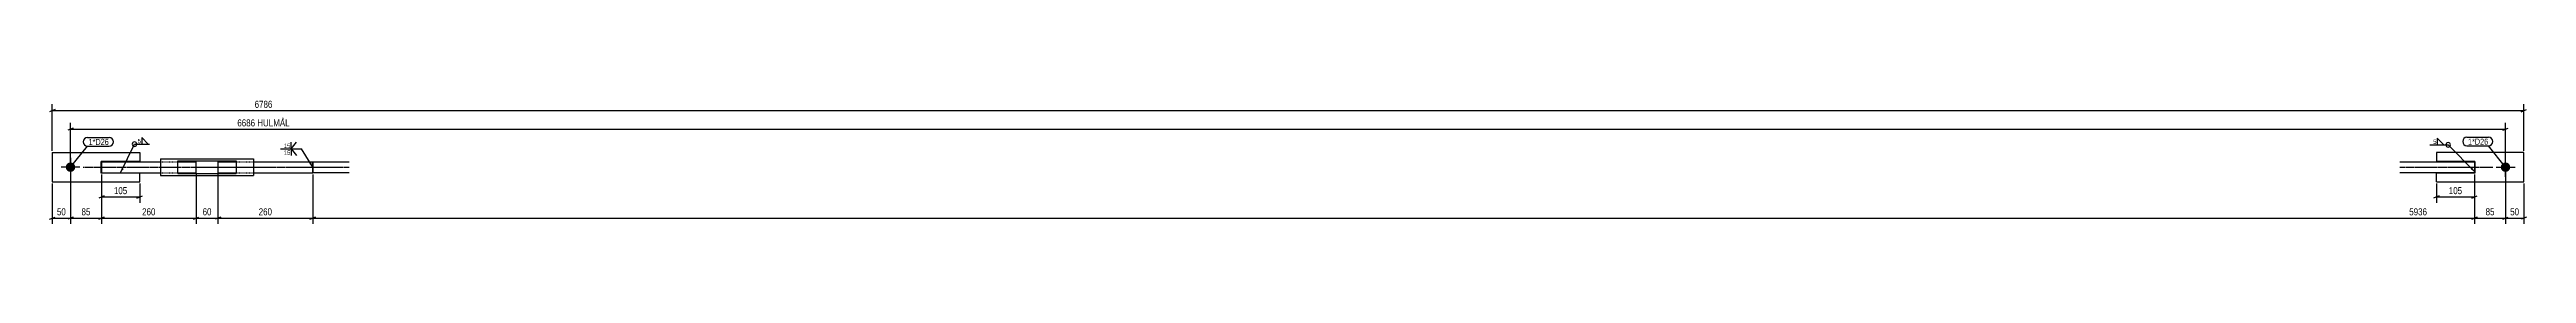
# Model space of a CAD drawing. Header units: millimetres. Extents: x 12 to 19905, y 12 to 354.
# Drawn here: x 13104 to 19905, y 12 to 354 of the extents above; entities that cross this region are included whole.
import ezdxf

# ---------------------------------------------------------------- set-up
doc = ezdxf.new("R2010")
doc.units = ezdxf.units.MM
doc.linetypes.add('DXK_LINE_DOT2', pattern=[3.9198, 1.9599, -1.9599])
doc.linetypes.add('DXK_LINE_DOT3', pattern=[5.9187, 2.979, -0.9799, 0.9799, -0.9799])
for name, color, linetype in [('MÅLSÆTNING', 7, 'Continuous'), ('STÅL', 7, 'Continuous'), ('TEKST', 7, 'Continuous')]:
    doc.layers.add(name, color=color, linetype=linetype)
doc.styles.add('Arial Narrow', font='ARIALN.TTF', dxfattribs={"height": 0.2})

msp = doc.modelspace()

# ---------------------------------------------------------------- hatches: boundary and pattern name
at = {"layer": 'STÅL', "linetype": 'Continuous'}
for points in [[(13161.6, 154.4, -1), (13161.6, 180.4, -1)], [(19847.4, 180.4, -1), (19847.4, 154.4, -1)]]:
    msp.add_hatch(color=96, dxfattribs=at).paths.add_polyline_path(points)
at = {"layer": 'TEKST', "linetype": 'Continuous'}
for points in [[(13307.4, 162.3), (13299.1, 152.4), (13301.8, 165)], [(13822.8, 179.7), (13826.6, 167.4), (13817.4, 176.5)], [(19756.8, 165.5), (19763.4, 154.4), (19752.4, 161.1)]]:
    msp.add_hatch(color=3, dxfattribs=at).paths.add_polyline_path(points)

# ---------------------------------------------------------------- linework, layer by layer
at = {"layer": 'MÅLSÆTNING', "color": 7, "linetype": 'Continuous'}
for p, q in [((13119.1, 325.2), (13104.1, 319.2)), ((13111.6, 212.4), (13111.6, 340)), ((13111.6, 322.2), (19897.4, 322.2)), ((13169.1, 274.4), (13154.1, 268.4)), ((13161.6, 172.4), (13161.6, 289.1)), ((19839.9, 268.4), (19854.9, 274.4)), ((19847.4, 172.4), (19847.4, 289.1)), ((19889.9, 319.2), (19904.9, 325.2)), ((19897.4, 212.4), (19897.4, 340)), ((13161.6, 271.4), (19847.4, 271.4)), ((13161.6, 162.4), (13161.6, 12)), ((13246.6, 147.4), (13246.6, 12)), ((13246.6, 147.4), (13246.6, 12)), ((13506.6, 147.4), (13506.6, 12)), ((13566.6, 147.4), (13566.6, 12)), ((13566.6, 147.4), (13566.6, 12)), ((13826.6, 147.4), (13826.6, 12)), ((13826.6, 147.4), (13826.6, 12)), ((19762.4, 147.4), (19762.4, 70)), ((19847.4, 162.4), (19847.4, 12)), ((13111.6, 122.4), (13111.6, 12)), ((19664.9, 89), (19649.9, 83)), ((19657.4, 122.4), (19657.4, 70)), ((19657.4, 86), (19762.4, 86)), ((19754.9, 83), (19769.9, 89)), ((19897.4, 122.4), (19897.4, 12)), ((13104.1, 25), (13119.1, 31)), ((13169.1, 31), (13154.1, 25)), ((13161.6, 28), (13246.6, 28)), ((13254.1, 31), (13239.1, 25)), ((13239.1, 25), (13254.1, 31)), ((13499.1, 25), (13514.1, 31)), ((13506.6, 28), (13566.6, 28)), ((13574.1, 31), (13559.1, 25)), ((13574.1, 31), (13559.1, 25)), ((13566.6, 28), (13826.6, 28)), ((13819.1, 25), (13834.1, 31)), ((13834.1, 31), (13819.1, 25)), ((19769.9, 31), (19754.9, 25)), ((19839.9, 25), (19854.9, 31)), ((19847.4, 28), (19897.4, 28)), ((19904.9, 31), (19889.9, 25))]:
    msp.add_line(p, q, dxfattribs=at)
at = {"layer": 'STÅL', "color": 2, "linetype": 'Continuous'}
for p, q in [((13111.6, 207.4), (13111.6, 127.4)), ((13111.6, 207.4), (13351.6, 207.4)), ((13351.6, 207.4), (13351.6, 183.4)), ((19897.4, 207.4), (19657.4, 207.4)), ((19657.4, 207.4), (19657.4, 183.4)), ((19897.4, 127.4), (19897.4, 207.4)), ((13245.6, 151.4), (13245.6, 183.4)), ((13351.6, 183.4), (13245.6, 183.4)), ((13351.6, 151.4), (13245.6, 151.4)), ((13246.6, 182.4), (13409.1, 182.4)), ((13246.6, 182.4), (13246.6, 167.4)), ((13246.6, 167.4), (13246.6, 152.4)), ((13246.6, 152.4), (13409.1, 152.4)), ((13351.6, 127.4), (13351.6, 151.4)), ((13409.1, 189.9), (13664.1, 189.9)), ((13409.1, 189.9), (13409.1, 147.9)), ((13409.1, 147.9), (13409.1, 144.9)), ((13409.1, 144.9), (13664.1, 144.9)), ((13456.6, 184.9), (13616.6, 184.9)), ((13456.6, 149.9), (13456.6, 184.9)), ((13456.6, 182.4), (13506.6, 182.4)), ((13456.6, 152.4), (13506.6, 152.4)), ((13456.6, 149.9), (13616.6, 149.9)), ((13506.6, 152.4), (13506.6, 182.4)), ((13566.6, 182.4), (13616.6, 182.4)), ((13566.6, 182.4), (13566.6, 159.9)), ((13566.6, 159.9), (13566.6, 152.4)), ((13566.6, 152.4), (13616.6, 152.4)), ((13616.6, 184.9), (13616.6, 149.9)), ((13664.1, 189.9), (13664.1, 144.9)), ((13664.1, 182.4), (13826.6, 182.4)), ((13664.1, 152.4), (13826.6, 152.4)), ((13826.6, 182.4), (13826.6, 180.4)), ((13826.6, 182.4), (13926.6, 182.4)), ((13826.6, 154.4), (13826.6, 182.4)), ((13826.6, 180.4), (13826.6, 152.4)), ((13826.6, 152.4), (13826.6, 154.4)), ((13926.6, 152.4), (13826.6, 152.4)), ((19557.4, 182.4), (19762.4, 182.4)), ((19762.4, 152.4), (19557.4, 152.4)), ((19763.4, 183.4), (19657.4, 183.4)), ((19763.4, 151.4), (19657.4, 151.4)), ((19657.4, 127.4), (19657.4, 151.4)), ((19762.4, 182.4), (19762.4, 152.4)), ((19763.4, 183.4), (19763.4, 151.4)), ((13111.6, 127.4), (13351.6, 127.4)), ((19657.4, 127.4), (19897.4, 127.4))]:
    msp.add_line(p, q, dxfattribs=at)
at = {"layer": 'STÅL', "color": 96, "linetype": 'Continuous'}
for p, q in [((13187.6, 167.4), (13135.6, 167.4)), ((13161.6, 193.4), (13161.6, 141.4)), ((19821.4, 167.4), (19873.4, 167.4)), ((19847.4, 141.4), (19847.4, 193.4))]:
    msp.add_line(p, q, dxfattribs=at)
at = {"layer": 'STÅL', "color": 7, "linetype": 'DXK_LINE_DOT3'}
for p, q in [((13196.6, 167.4), (13556.6, 167.4)), ((13516.6, 167.4), (13876.6, 167.4)), ((13556.6, 167.4), (13714.1, 167.4)), ((13776.6, 167.4), (13926.6, 167.4)), ((19557.4, 167.4), (19812.4, 167.4))]:
    msp.add_line(p, q, dxfattribs=at)
at = {"layer": 'STÅL', "color": 7, "linetype": 'DXK_LINE_DOT2'}
for p, q in [((13409.1, 182.4), (13456.6, 182.4)), ((13409.1, 152.4), (13456.6, 152.4)), ((13616.6, 182.4), (13664.1, 182.4)), ((13616.6, 182.4), (13664.1, 182.4)), ((13616.6, 152.4), (13664.1, 152.4)), ((13616.6, 152.4), (13664.1, 152.4))]:
    msp.add_line(p, q, dxfattribs=at)

# ---------------------------------------------------------------- wipeouts: each hides what was drawn before it
at = {"color": 0}
msp.add_wipeout([(13763.5, 219.1), (13763.5, 233.6), (13746.2, 233.6), (13746.2, 219.1)], dxfattribs=at).dxf.layer = 'TEKST'

# ---------------------------------------------------------------- next in the draw order: linework, layer by layer
at = {"layer": 'TEKST', "color": 3, "linetype": 'Continuous'}
for q in [(13782.1, 235.5), (13767.8, 235.5)]:
    msp.add_line((13767.8, 217.6), q, dxfattribs=at)

# ---------------------------------------------------------------- next in the draw order: wipeouts: each hides what was drawn before it
at = {"color": 0}
for points, layer in [([(13719.9, 326), (13719.9, 354), (13663.2, 354), (13663.2, 326)], 'MÅLSÆTNING'), ([(19732.1, 89.7), (19732.1, 117.7), (19687.6, 117.7), (19687.6, 89.7)], 'MÅLSÆTNING'), ([(13552.8, 31.8), (13552.8, 59.8), (13520.4, 59.8), (13520.4, 31.8)], 'MÅLSÆTNING'), ([(13718.9, 31.8), (13718.9, 59.8), (13674.3, 59.8), (13674.3, 31.8)], 'MÅLSÆTNING'), ([(19888.5, 31.8), (19888.5, 59.8), (19856.2, 59.8), (19856.2, 31.8)], 'MÅLSÆTNING'), ([(13264.7, 228.2), (13264.7, 245.7), (13211.4, 245.7), (13211.4, 228.2)], 'TEKST'), ([(13354.6, 232), (13354.6, 246.5), (13345, 246.5), (13345, 232)], 'TEKST'), ([(19657.3, 230.2), (19657.3, 244.7), (19647.7, 244.7), (19647.7, 230.2)], 'TEKST')]:
    msp.add_wipeout(points, dxfattribs=at).dxf.layer = layer

# ---------------------------------------------------------------- next in the draw order: linework, layer by layer
at = {"layer": 'MÅLSÆTNING', "color": 7, "linetype": 'Continuous'}
for p, q in [((13506.6, 147.4), (13506.6, 12)), ((19762.4, 147.4), (19762.4, 12)), ((19847.4, 162.4), (19847.4, 12)), ((13246.6, 28), (13506.6, 28)), ((13499.1, 25), (13514.1, 31)), ((19762.4, 28), (19847.4, 28)), ((19839.9, 25), (19854.9, 31))]:
    msp.add_line(p, q, dxfattribs=at)
at = {"layer": 'TEKST', "color": 3, "linetype": 'Continuous'}
for p, q in [((13299.1, 152.4), (13337.3, 230.5)), ((13337.3, 230.5), (13378.6, 230.5)), ((13375.1, 230.5), (13357.2, 248.4)), ((13357.2, 248.4), (13357.2, 230.5)), ((13357.2, 230.5), (13375.1, 230.5)), ((19639.9, 228.7), (19690, 228.7)), ((19677.7, 228.7), (19659.9, 246.6)), ((19659.9, 246.6), (19659.9, 228.7)), ((19659.9, 228.7), (19677.7, 228.7)), ((19763.4, 154.4), (19690, 228.7))]:
    msp.add_line(p, q, dxfattribs=at)
for centre, start, end in [((13337.3, 230.5), 90, 270), ((13337.3, 230.5), 270, 90), ((19690, 228.7), 90, 270), ((19690, 228.7), 270, 90)]:
    msp.add_arc(centre, 6.25, start, end, dxfattribs=at)

# ---------------------------------------------------------------- next in the draw order: texts
at = {"layer": 'MÅLSÆTNING', "color": 3, "style": 'Arial Narrow'}
for s, p in [('6786', (13667.2, 330)), ('105', (19691.6, 93.7)), ('60', (13524.4, 35.8)), ('260', (13678.3, 35.8)), ('50', (19860.2, 35.8))]:
    msp.add_text(s, height=19.09, dxfattribs=at).set_placement(p)
at = {"layer": 'TEKST', "color": 3, "style": 'Arial Narrow'}
for p in [(13346, 233), (19648.7, 231.2)]:
    msp.add_text('5', height=11.9, dxfattribs=at).set_placement(p)

# ---------------------------------------------------------------- next in the draw order: wipeouts: each hides what was drawn before it
at = {"color": 0}
msp.add_wipeout([(13264.7, 228.2), (13264.7, 245.7), (13211.4, 245.7), (13211.4, 228.2)], dxfattribs=at).dxf.layer = 'TEKST'
at = {"color": 0, "linetype": 'Continuous'}
msp.add_wipeout([(13763.5, 200.3), (13763.5, 214.8), (13746.2, 214.8), (13746.2, 200.3)], dxfattribs=at).dxf.layer = 'TEKST'

# ---------------------------------------------------------------- next in the draw order: linework, layer by layer
at = {"layer": 'TEKST', "color": 7, "linetype": 'Continuous'}
for p, q in [((13161.6, 167.4), (13208.4, 225.2)), ((13208.4, 248.7), (13267.7, 248.7)), ((13208.4, 225.2), (13267.7, 225.2))]:
    msp.add_line(p, q, dxfattribs=at)
at = {"layer": 'TEKST', "color": 3, "linetype": 'Continuous'}
for p, q in [((13738.5, 217.6), (13796.2, 217.6)), ((13767.8, 217.6), (13782.1, 199.7)), ((13767.8, 217.6), (13767.8, 199.7)), ((13826.6, 167.4), (13796.2, 217.6))]:
    msp.add_line(p, q, dxfattribs=at)
at = {"layer": 'TEKST', "color": 7, "linetype": 'Continuous'}
for centre, start, end in [((13208.4, 236.9), 90, 270), ((13267.7, 236.9), 270, 90)]:
    msp.add_arc(centre, 11.7, start, end, dxfattribs=at)

# ---------------------------------------------------------------- next in the draw order: texts
at = {"layer": 'TEKST', "color": 3, "style": 'Arial Narrow'}
for s, height, p in [('1*D26', 16.7, (13211.4, 228.2)), ('15', 11.93, (13747.2, 220.1))]:
    msp.add_text(s, height=height, dxfattribs=at).set_placement(p)
at = {"layer": 'TEKST', "color": 3, "linetype": 'Continuous', "style": 'Arial Narrow'}
msp.add_text('15', height=11.93, dxfattribs=at).set_placement((13747.2, 201.3))

# ---------------------------------------------------------------- next in the draw order: wipeouts: each hides what was drawn before it
at = {"color": 0}
for points, layer in [([(13767.4, 275.1), (13767.4, 303.1), (13615.7, 303.1), (13615.7, 275.1)], 'MÅLSÆTNING'), ([(13220.3, 31.8), (13220.3, 59.8), (13187.9, 59.8), (13187.9, 31.8)], 'MÅLSÆTNING'), ([(13398.9, 31.8), (13398.9, 59.8), (13354.3, 59.8), (13354.3, 31.8)], 'MÅLSÆTNING'), ([(19821, 31.8), (19821, 59.8), (19788.7, 59.8), (19788.7, 31.8)], 'MÅLSÆTNING'), ([(19797.7, 228.9), (19797.7, 246.4), (19744.4, 246.4), (19744.4, 228.9)], 'TEKST')]:
    msp.add_wipeout(points, dxfattribs=at).dxf.layer = layer

# ---------------------------------------------------------------- next in the draw order: linework, layer by layer
at = {"layer": 'MÅLSÆTNING', "color": 7, "linetype": 'Continuous'}
for p, q in [((13161.6, 162.4), (13161.6, 12)), ((13246.6, 147.4), (13246.6, 70)), ((19762.4, 147.4), (19762.4, 12)), ((13254.1, 89), (13239.1, 83)), ((13246.6, 86), (13351.6, 86)), ((13344.1, 83), (13359.1, 89)), ((13351.6, 122.4), (13351.6, 70)), ((13111.6, 28), (13161.6, 28)), ((13169.1, 31), (13154.1, 25)), ((13826.6, 28), (19762.4, 28)), ((19754.9, 25), (19769.9, 31))]:
    msp.add_line(p, q, dxfattribs=at)

# ---------------------------------------------------------------- next in the draw order: texts
at = {"layer": 'MÅLSÆTNING', "color": 3, "style": 'Arial Narrow'}
for s, height, p in [('6686 HULMÅL', 19.089, (13619.7, 279.1)), ('85', 19.09, (13191.9, 35.8)), ('260', 19.09, (13358.3, 35.8)), ('85', 19.09, (19792.7, 35.8))]:
    msp.add_text(s, height=height, dxfattribs=at).set_placement(p)

# ---------------------------------------------------------------- next in the draw order: wipeouts: each hides what was drawn before it
at = {"color": 0}
msp.add_wipeout([(19797.7, 228.9), (19797.7, 246.4), (19744.4, 246.4), (19744.4, 228.9)], dxfattribs=at).dxf.layer = 'TEKST'

# ---------------------------------------------------------------- next in the draw order: linework, layer by layer
at = {"layer": 'TEKST', "color": 7, "linetype": 'Continuous'}
for p, q in [((19741.4, 249.4), (19800.7, 249.4)), ((19741.4, 225.9), (19800.7, 225.9)), ((19847.4, 167.4), (19800.7, 225.9))]:
    msp.add_line(p, q, dxfattribs=at)
for centre, start, end in [((19741.4, 237.7), 90, 270), ((19800.7, 237.7), 270, 90)]:
    msp.add_arc(centre, 11.7, start, end, dxfattribs=at)

# ---------------------------------------------------------------- next in the draw order: texts
at = {"layer": 'TEKST', "color": 3, "style": 'Arial Narrow'}
msp.add_text('1*D26', height=16.7, dxfattribs=at).set_placement((19744.4, 228.9))

# ---------------------------------------------------------------- next in the draw order: wipeouts: each hides what was drawn before it
at = {"color": 0}
for points in [[(13321.4, 89.7), (13321.4, 117.7), (13276.8, 117.7), (13276.8, 89.7)], [(13152.8, 31.8), (13152.8, 59.8), (13120.4, 59.8), (13120.4, 31.8)], [(19635.7, 31.8), (19635.7, 59.8), (19579, 59.8), (19579, 31.8)]]:
    msp.add_wipeout(points, dxfattribs=at).dxf.layer = 'MÅLSÆTNING'

# ---------------------------------------------------------------- next in the draw order: texts
at = {"layer": 'MÅLSÆTNING', "color": 3, "style": 'Arial Narrow'}
for s, p in [('105', (13280.8, 93.7)), ('50', (13124.4, 35.8)), ('5936', (19583, 35.8))]:
    msp.add_text(s, height=19.09, dxfattribs=at).set_placement(p)

doc.saveas('drawing.dxf')
